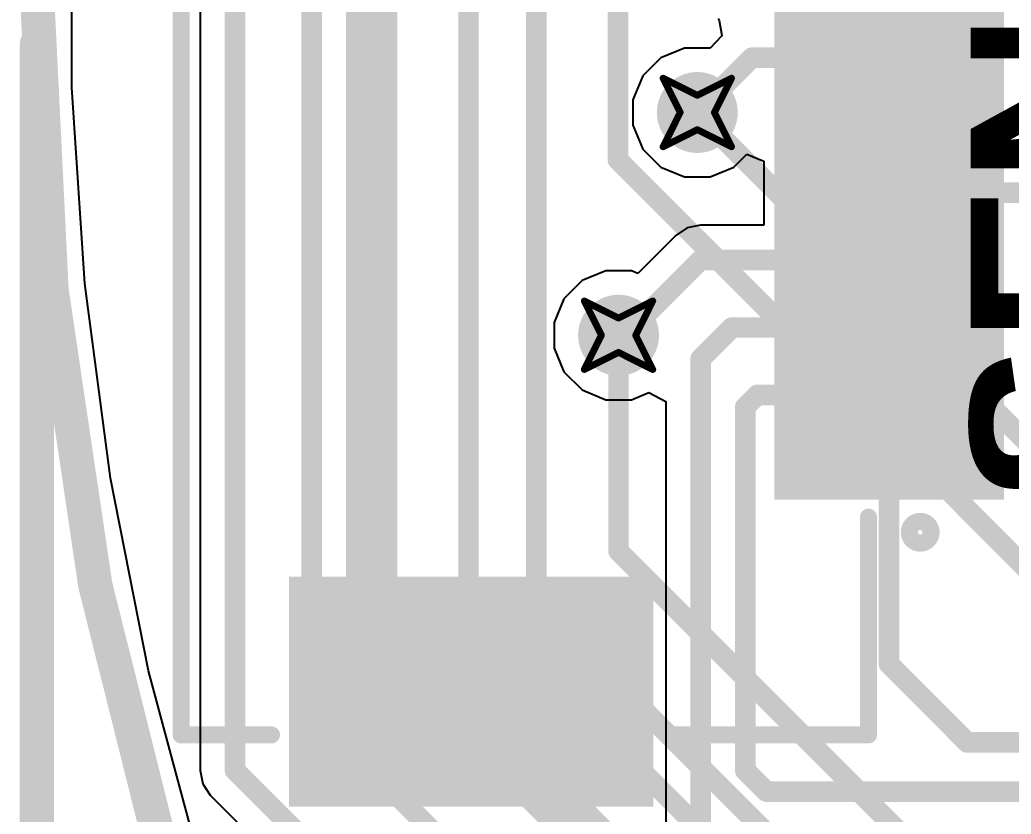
# Model space of a CAD drawing. Header units: inches. Extents: x -8 to 386, y -12 to 64.
# Drawn here: x -7.59 to -0.24, y 7.27 to 13.16 of the extents above; entities that cross this region are included whole.
import ezdxf

# ---------------------------------------------------------------- set-up
doc = ezdxf.new("R2010")
doc.units = ezdxf.units.IN
for name, color, linetype in [('Board_outline', 216, 'Continuous'), ('Bottom Layer', 5, 'Continuous'), ('Dimension', 6, 'Continuous'), ('Drill Drawing', 1, 'Continuous'), ('Top Layer', 1, 'Continuous'), ('Top Overlay', 2, 'Continuous'), ('Top Paste', 8, 'Continuous'), ('Top Solder', 216, 'Continuous'), ('Via Holes', 16, 'Continuous')]:
    doc.layers.add(name, color=color, linetype=linetype)
doc.styles.add('Arial_Bold', font='', dxfattribs={"height": 0.2})
doc.styles.get('Arial_Bold').set_extended_font_data('Arial', bold=True)

msp = doc.modelspace()

# ---------------------------------------------------------------- hatches: boundary and pattern name
at = {"layer": 'Bottom Layer'}
h = msp.add_hatch(color=5, dxfattribs=at)
edge = h.paths.add_edge_path()
edge.add_arc((-2.5654, 12.4714), 0.3, 0, 360)
h = msp.add_hatch(color=5, dxfattribs=at)
edge = h.paths.add_edge_path()
edge.add_arc((-3.1496, 10.8204), 0.3, 0, 360)
at = {"layer": 'Top Layer'}
for points in [[(-0.393, 13.0528), (-0.393, 12.7028), (-1.893, 12.7028), (-1.893, 13.0528)], [(-0.393, 12.5527), (-0.393, 12.2027), (-1.893, 12.2027), (-1.893, 12.5527)], [(-0.393, 12.0526), (-0.393, 11.7025), (-1.893, 11.7025), (-1.893, 12.0526)], [(-0.393, 11.5527), (-0.393, 11.2027), (-1.893, 11.2027), (-1.893, 11.5527)], [(-0.393, 11.0526), (-0.393, 10.7025), (-1.893, 10.7025), (-1.893, 11.0526)], [(-0.393, 10.5527), (-0.393, 10.2027), (-1.893, 10.2027), (-1.893, 10.5527)], [(-0.393, 10.0526), (-0.393, 9.7025), (-1.893, 9.7025), (-1.893, 10.0526)], [(-2.9931, 8.9278), (-2.9931, 7.4278), (-5.4931, 7.4278), (-5.4931, 8.9278)]]:
    msp.add_hatch(color=1, dxfattribs=at).paths.add_polyline_path(points)
h = msp.add_hatch(color=1, dxfattribs=at)
edge = h.paths.add_edge_path()
edge.add_arc((-2.5654, 12.4714), 0.3, 0, 360)
h = msp.add_hatch(color=1, dxfattribs=at)
edge = h.paths.add_edge_path()
edge.add_arc((-3.1496, 10.8204), 0.3, 0, 360)
at = {"layer": 'Top Paste'}
for points in [[(-0.393, 13.0528), (-0.393, 12.7028), (-1.893, 12.7028), (-1.893, 13.0528)], [(-0.393, 12.5527), (-0.393, 12.2027), (-1.893, 12.2027), (-1.893, 12.5527)], [(-0.393, 12.0526), (-0.393, 11.7025), (-1.893, 11.7025), (-1.893, 12.0526)], [(-0.393, 11.5527), (-0.393, 11.2027), (-1.893, 11.2027), (-1.893, 11.5527)], [(-0.393, 11.0526), (-0.393, 10.7025), (-1.893, 10.7025), (-1.893, 11.0526)], [(-0.393, 10.5527), (-0.393, 10.2027), (-1.893, 10.2027), (-1.893, 10.5527)], [(-0.393, 10.0526), (-0.393, 9.7025), (-1.893, 9.7025), (-1.893, 10.0526)], [(-2.9931, 8.9278), (-2.9931, 7.4278), (-5.4931, 7.4278), (-5.4931, 8.9278)]]:
    msp.add_hatch(color=8, dxfattribs=at).paths.add_polyline_path(points)
at = {"layer": 'Top Solder'}
for points in [[(-0.2914, 13.6543), (-0.2914, 13.1011), (-1.9946, 13.1011), (-1.9946, 13.6543)], [(-0.2914, 13.1544), (-0.2914, 12.6012), (-1.9946, 12.6012), (-1.9946, 13.1544)], [(-0.2914, 12.6543), (-0.2914, 12.1011), (-1.9946, 12.1011), (-1.9946, 12.6543)], [(-0.2914, 12.1542), (-0.2914, 11.6009), (-1.9946, 11.6009), (-1.9946, 12.1542)], [(-0.2914, 11.6543), (-0.2914, 11.1011), (-1.9946, 11.1011), (-1.9946, 11.6543)], [(-0.2914, 11.1542), (-0.2914, 10.6009), (-1.9946, 10.6009), (-1.9946, 11.1542)], [(-0.2914, 10.6543), (-0.2914, 10.1011), (-1.9946, 10.1011), (-1.9946, 10.6543)], [(-0.2914, 10.1542), (-0.2914, 9.6009), (-1.9946, 9.6009), (-1.9946, 10.1542)], [(-2.8915, 9.0294), (-2.8915, 7.3262), (-5.5947, 7.3262), (-5.5947, 9.0294)]]:
    msp.add_hatch(color=216, dxfattribs=at).paths.add_polyline_path(points)
at = {"layer": 'Via Holes'}
h = msp.add_hatch(color=7, dxfattribs=at)
edge = h.paths.add_edge_path()
edge.add_arc((-2.5654, 12.4714), 0.15, 0, 360)
h = msp.add_hatch(color=7, dxfattribs=at)
edge = h.paths.add_edge_path()
edge.add_arc((-3.1496, 10.8204), 0.15, 0, 360)

# ---------------------------------------------------------------- linework, layer by layer
at = {"layer": 'Board_outline'}
msp.add_lwpolyline([(37.5368, 13.3604, 0.254, 0.254, 1), (-7.4632, 13.3604, 0.254, 0.254, 1)], format="xyseb", close=True, dxfattribs=at)
at = {"layer": 'Bottom Layer'}
for p, q in [((-6.2534, 16.256), (-6.2534, 7.5946)), ((-7.2042, 12.6577), (-7.2042, 13.3858)), ((-7.109, 11.2046), (-7.2042, 12.6577)), ((-6.9189, 9.7609), (-7.109, 11.2046)), ((-6.6348, 8.3327), (-6.9189, 9.7609)), ((-6.2579, 6.9261), (-6.6348, 8.3327)), ((-6.2534, 7.5946), (-6.2337, 7.4955)), ((-6.2337, 7.4955), (-6.1775, 7.4115)), ((-6.1775, 7.4115), (-1.6668, 2.9007))]:
    msp.add_line(p, q, dxfattribs=at)
for points in [[(-5.9944, 7.5946, 0.1524, 0.1524, 0), (-5.9944, 16.256, 0.1524, 0.1524, 0)], [(-5.426, 8.0422, 0.1524, 0.1524, 0), (-5.426, 15.9862, 0.1524, 0.1524, 0)], [(-3.7592, 8.8392, 0.1524, 0.1524, 0), (-3.7592, 14.8844, 0.1524, 0.1524, 0)], [(-4.9815, 8.7153, 0.381, 0.381, 0), (-4.9815, 14.5262, 0.381, 0.381, 0)], [(-4.262, 8.875, 0.1524, 0.1524, 0), (-4.262, 14.1982, 0.1524, 0.1524, 0)], [(-3.154, 12.1202, 0.1524, 0.1524, 0), (-3.154, 13.6398, 0.1524, 0.1524, 0)], [(-2.5654, 12.4714, 0.1524, 0.1524, 0), (0.1016, 9.8044, 0.1524, 0.1524, 0)], [(-3.154, 12.1202, 0.1524, 0.1524, 0), (0.1016, 8.8646, 0.1524, 0.1524, 0)], [(-3.1496, 9.2202, 0.1524, 0.1524, 0), (-3.1496, 10.8204, 0.1524, 0.1524, 0)], [(-3.1496, 9.2202, 0.1524, 0.1524, 0), (1.7526, 4.318, 0.1524, 0.1524, 0)], [(-4.9815, 8.7153, 0.381, 0.381, 0), (-0.9635, 4.6973, 0.381, 0.381, 0)], [(-4.262, 8.875, 0.1524, 0.1524, 0), (1.9206, 2.6924, 0.1524, 0.1524, 0)], [(-3.7592, 8.8392, 0.1524, 0.1524, 0), (2.0574, 3.0226, 0.1524, 0.1524, 0)], [(-5.426, 8.0422, 0.1524, 0.1524, 0), (-0.8908, 3.507, 0.1524, 0.1524, 0)], [(-5.9944, 7.5946, 0.1524, 0.1524, 0), (-1.1938, 2.794, 0.1524, 0.1524, 0)]]:
    msp.add_lwpolyline(points, format="xyseb", dxfattribs=at)
for points in [[(-2.6035, 12.4714, 0.0762, 0.0762, 1), (-2.5273, 12.4714, 0.0762, 0.0762, 1)], [(-3.1921, 12.1202, 0.0762, 0.0762, 1), (-3.1159, 12.1202, 0.0762, 0.0762, 1)], [(-3.1921, 12.1202, 0.0762, 0.0762, 1), (-3.1159, 12.1202, 0.0762, 0.0762, 1)], [(-3.1877, 10.8204, 0.0762, 0.0762, 1), (-3.1115, 10.8204, 0.0762, 0.0762, 1)], [(-3.1877, 9.2202, 0.0762, 0.0762, 1), (-3.1115, 9.2202, 0.0762, 0.0762, 1)], [(-3.1877, 9.2202, 0.0762, 0.0762, 1), (-3.1115, 9.2202, 0.0762, 0.0762, 1)], [(-5.0767, 8.7153, 0.1905, 0.1905, 1), (-4.8862, 8.7153, 0.1905, 0.1905, 1)], [(-5.0767, 8.7153, 0.1905, 0.1905, 1), (-4.8862, 8.7153, 0.1905, 0.1905, 1)], [(-4.3001, 8.875, 0.0762, 0.0762, 1), (-4.2239, 8.875, 0.0762, 0.0762, 1)], [(-4.3001, 8.875, 0.0762, 0.0762, 1), (-4.2239, 8.875, 0.0762, 0.0762, 1)], [(-3.7973, 8.8392, 0.0762, 0.0762, 1), (-3.7211, 8.8392, 0.0762, 0.0762, 1)], [(-3.7973, 8.8392, 0.0762, 0.0762, 1), (-3.7211, 8.8392, 0.0762, 0.0762, 1)], [(-5.4641, 8.0422, 0.0762, 0.0762, 1), (-5.3879, 8.0422, 0.0762, 0.0762, 1)], [(-5.4641, 8.0422, 0.0762, 0.0762, 1), (-5.3879, 8.0422, 0.0762, 0.0762, 1)], [(-6.0325, 7.5946, 0.0762, 0.0762, 1), (-5.9563, 7.5946, 0.0762, 0.0762, 1)], [(-6.0325, 7.5946, 0.0762, 0.0762, 1), (-5.9563, 7.5946, 0.0762, 0.0762, 1)]]:
    msp.add_lwpolyline(points, format="xyseb", close=True, dxfattribs=at)
at = {"layer": 'Dimension'}
msp.add_lwpolyline([(-7.4632, -10.922, 0.254, 0.254, 0), (-7.4632, 12.9794, 0.254, 0.254, 0)], format="xyseb", dxfattribs=at)
msp.add_lwpolyline([(-7.5267, 12.9794, 0.127, 0.127, 1), (-7.3997, 12.9794, 0.127, 0.127, 1)], format="xyseb", close=True, dxfattribs=at)
at = {"layer": 'Drill Drawing'}
for points in [[(-2.8194, 12.7254, 0.0508, 0.0508, 0), (-2.5654, 12.5984, 0.0508, 0.0508, 0)], [(-2.8194, 12.7254, 0.0508, 0.0508, 0), (-2.6924, 12.4714, 0.0508, 0.0508, 0)], [(-2.5654, 12.5984, 0.0508, 0.0508, 0), (-2.3114, 12.7254, 0.0508, 0.0508, 0)], [(-2.4384, 12.4714, 0.0508, 0.0508, 0), (-2.3114, 12.7254, 0.0508, 0.0508, 0)], [(-2.8194, 12.2174, 0.0508, 0.0508, 0), (-2.6924, 12.4714, 0.0508, 0.0508, 0)], [(-2.4384, 12.4714, 0.0508, 0.0508, 0), (-2.3114, 12.2174, 0.0508, 0.0508, 0)], [(-2.8194, 12.2174, 0.0508, 0.0508, 0), (-2.5654, 12.3444, 0.0508, 0.0508, 0)], [(-2.5654, 12.3444, 0.0508, 0.0508, 0), (-2.3114, 12.2174, 0.0508, 0.0508, 0)], [(-3.4036, 11.0744, 0.0508, 0.0508, 0), (-3.1496, 10.9474, 0.0508, 0.0508, 0)], [(-3.4036, 11.0744, 0.0508, 0.0508, 0), (-3.2766, 10.8204, 0.0508, 0.0508, 0)], [(-3.1496, 10.9474, 0.0508, 0.0508, 0), (-2.8956, 11.0744, 0.0508, 0.0508, 0)], [(-3.0226, 10.8204, 0.0508, 0.0508, 0), (-2.8956, 11.0744, 0.0508, 0.0508, 0)], [(-3.4036, 10.5664, 0.0508, 0.0508, 0), (-3.2766, 10.8204, 0.0508, 0.0508, 0)], [(-3.0226, 10.8204, 0.0508, 0.0508, 0), (-2.8956, 10.5664, 0.0508, 0.0508, 0)], [(-3.4036, 10.5664, 0.0508, 0.0508, 0), (-3.1496, 10.6934, 0.0508, 0.0508, 0)], [(-3.1496, 10.6934, 0.0508, 0.0508, 0), (-2.8956, 10.5664, 0.0508, 0.0508, 0)]]:
    msp.add_lwpolyline(points, format="xyseb", dxfattribs=at)
for points in [[(-2.8321, 12.7254, 0.0254, 0.0254, 1), (-2.8067, 12.7254, 0.0254, 0.0254, 1)], [(-2.8321, 12.7254, 0.0254, 0.0254, 1), (-2.8067, 12.7254, 0.0254, 0.0254, 1)], [(-2.3241, 12.7254, 0.0254, 0.0254, 1), (-2.2987, 12.7254, 0.0254, 0.0254, 1)], [(-2.3241, 12.7254, 0.0254, 0.0254, 1), (-2.2987, 12.7254, 0.0254, 0.0254, 1)], [(-2.5781, 12.5984, 0.0254, 0.0254, 1), (-2.5527, 12.5984, 0.0254, 0.0254, 1)], [(-2.5781, 12.5984, 0.0254, 0.0254, 1), (-2.5527, 12.5984, 0.0254, 0.0254, 1)], [(-2.7051, 12.4714, 0.0254, 0.0254, 1), (-2.6797, 12.4714, 0.0254, 0.0254, 1)], [(-2.7051, 12.4714, 0.0254, 0.0254, 1), (-2.6797, 12.4714, 0.0254, 0.0254, 1)], [(-2.4511, 12.4714, 0.0254, 0.0254, 1), (-2.4257, 12.4714, 0.0254, 0.0254, 1)], [(-2.4511, 12.4714, 0.0254, 0.0254, 1), (-2.4257, 12.4714, 0.0254, 0.0254, 1)], [(-2.5781, 12.3444, 0.0254, 0.0254, 1), (-2.5527, 12.3444, 0.0254, 0.0254, 1)], [(-2.5781, 12.3444, 0.0254, 0.0254, 1), (-2.5527, 12.3444, 0.0254, 0.0254, 1)], [(-2.8321, 12.2174, 0.0254, 0.0254, 1), (-2.8067, 12.2174, 0.0254, 0.0254, 1)], [(-2.8321, 12.2174, 0.0254, 0.0254, 1), (-2.8067, 12.2174, 0.0254, 0.0254, 1)], [(-2.3241, 12.2174, 0.0254, 0.0254, 1), (-2.2987, 12.2174, 0.0254, 0.0254, 1)], [(-2.3241, 12.2174, 0.0254, 0.0254, 1), (-2.2987, 12.2174, 0.0254, 0.0254, 1)], [(-3.4163, 11.0744, 0.0254, 0.0254, 1), (-3.3909, 11.0744, 0.0254, 0.0254, 1)], [(-3.4163, 11.0744, 0.0254, 0.0254, 1), (-3.3909, 11.0744, 0.0254, 0.0254, 1)], [(-2.9083, 11.0744, 0.0254, 0.0254, 1), (-2.8829, 11.0744, 0.0254, 0.0254, 1)], [(-2.9083, 11.0744, 0.0254, 0.0254, 1), (-2.8829, 11.0744, 0.0254, 0.0254, 1)], [(-3.1623, 10.9474, 0.0254, 0.0254, 1), (-3.1369, 10.9474, 0.0254, 0.0254, 1)], [(-3.1623, 10.9474, 0.0254, 0.0254, 1), (-3.1369, 10.9474, 0.0254, 0.0254, 1)], [(-3.2893, 10.8204, 0.0254, 0.0254, 1), (-3.2639, 10.8204, 0.0254, 0.0254, 1)], [(-3.2893, 10.8204, 0.0254, 0.0254, 1), (-3.2639, 10.8204, 0.0254, 0.0254, 1)], [(-3.0353, 10.8204, 0.0254, 0.0254, 1), (-3.0099, 10.8204, 0.0254, 0.0254, 1)], [(-3.0353, 10.8204, 0.0254, 0.0254, 1), (-3.0099, 10.8204, 0.0254, 0.0254, 1)], [(-3.1623, 10.6934, 0.0254, 0.0254, 1), (-3.1369, 10.6934, 0.0254, 0.0254, 1)], [(-3.1623, 10.6934, 0.0254, 0.0254, 1), (-3.1369, 10.6934, 0.0254, 0.0254, 1)], [(-3.4163, 10.5664, 0.0254, 0.0254, 1), (-3.3909, 10.5664, 0.0254, 0.0254, 1)], [(-3.4163, 10.5664, 0.0254, 0.0254, 1), (-3.3909, 10.5664, 0.0254, 0.0254, 1)], [(-2.9083, 10.5664, 0.0254, 0.0254, 1), (-2.8829, 10.5664, 0.0254, 0.0254, 1)], [(-2.9083, 10.5664, 0.0254, 0.0254, 1), (-2.8829, 10.5664, 0.0254, 0.0254, 1)]]:
    msp.add_lwpolyline(points, format="xyseb", close=True, dxfattribs=at)
at = {"layer": 'Top Layer'}
for p, q in [((-7.2042, 12.6577), (-7.2042, 13.3858)), ((-2.411, 13.1677), (-2.402, 13.1537)), ((-2.402, 13.1537), (-2.3846, 13.0417)), ((-2.3854, 13.037), (-2.4704, 12.9492)), ((-2.3846, 13.0417), (-2.3854, 13.037)), ((-2.6604, 12.9492), (-2.8361, 12.8765)), ((-2.4704, 12.9492), (-2.6604, 12.9492)), ((-2.8361, 12.8765), (-2.9705, 12.7421)), ((-2.9705, 12.7421), (-3.0432, 12.5664)), ((-7.109, 11.2046), (-7.2042, 12.6577)), ((-3.0432, 12.5664), (-3.0432, 12.3764)), ((-3.0432, 12.3764), (-2.9705, 12.2007)), ((-2.9705, 12.2007), (-2.8361, 12.0663)), ((-2.2947, 12.0663), (-2.1978, 12.1633)), ((-2.1978, 12.1633), (-2.0708, 12.1107)), ((-2.8361, 12.0663), (-2.6604, 11.9936)), ((-2.4704, 11.9936), (-2.2947, 12.0663)), ((-2.0708, 12.1107), (-2.0708, 11.6367)), ((-2.6604, 11.9936), (-2.4704, 11.9936)), ((-2.5415, 11.6367), (-2.6406, 11.6169)), ((-2.0708, 11.6367), (-2.5415, 11.6367)), ((-2.7246, 11.5608), (-3.007, 11.2785)), ((-2.6406, 11.6169), (-2.7246, 11.5608)), ((-3.2446, 11.2982), (-3.4203, 11.2255)), ((-3.0546, 11.2982), (-3.2446, 11.2982)), ((-3.007, 11.2785), (-3.0546, 11.2982)), ((-6.9189, 9.7609), (-7.109, 11.2046)), ((-3.4203, 11.2255), (-3.5547, 11.0911)), ((-3.5547, 11.0911), (-3.6274, 10.9154)), ((-3.6274, 10.9154), (-3.6274, 10.7254)), ((-3.6274, 10.7254), (-3.5547, 10.5497)), ((-3.5547, 10.5497), (-3.4203, 10.4153)), ((-3.4203, 10.4153), (-3.2446, 10.3426)), ((-3.0546, 10.3426), (-2.926, 10.3959)), ((-2.926, 10.3959), (-2.799, 10.3294)), ((-3.2446, 10.3426), (-3.0546, 10.3426)), ((-2.799, 10.3294), (-2.799, 7.0993)), ((-6.6348, 8.3327), (-6.9189, 9.7609)), ((-6.2579, 6.9261), (-6.6348, 8.3327))]:
    msp.add_line(p, q, dxfattribs=at)
for points in [[(-2.5654, 12.4714, 0.1524, 0.1524, 0), (-2.159, 12.8778, 0.1524, 0.1524, 0)], [(-2.159, 12.8778, 0.1524, 0.1524, 0), (-1.143, 12.8778, 0.1524, 0.1524, 0)], [(-1.143, 12.3777, 0.1524, 0.1524, 0), (-0.1445, 12.3777, 0.1524, 0.1524, 0)], [(-1.143, 11.8775, 0.1524, 0.1524, 0), (-0.0411, 11.8775, 0.1524, 0.1524, 0)], [(-3.1242, 10.795, 0.1524, 0.1524, 0), (-2.5415, 11.3777, 0.1524, 0.1524, 0)], [(-2.5415, 11.3777, 0.1524, 0.1524, 0), (-1.143, 11.3777, 0.1524, 0.1524, 0)], [(-3.1496, 10.8204, 0.1524, 0.1524, 0), (-3.1242, 10.795, 0.1524, 0.1524, 0)], [(-2.54, 10.6458, 0.1524, 0.1524, 0), (-2.3082, 10.8775, 0.1524, 0.1524, 0)], [(-2.3082, 10.8775, 0.1524, 0.1524, 0), (-1.143, 10.8775, 0.1524, 0.1524, 0)], [(-2.54, 7.0993, 0.1524, 0.1524, 0), (-2.54, 10.6458, 0.1524, 0.1524, 0)], [(-2.2098, 10.2884, 0.1524, 0.1524, 0), (-2.1205, 10.3777, 0.1524, 0.1524, 0)], [(-2.1205, 10.3777, 0.1524, 0.1524, 0), (-1.143, 10.3777, 0.1524, 0.1524, 0)], [(-2.2098, 7.5946, 0.1524, 0.1524, 0), (-2.2098, 10.2884, 0.1524, 0.1524, 0)], [(-1.143, 8.382, 0.1524, 0.1524, 0), (-1.143, 9.8776, 0.1524, 0.1524, 0)], [(-1.143, 8.382, 0.1524, 0.1524, 0), (-0.5628, 7.8018, 0.1524, 0.1524, 0)], [(-0.5628, 7.8018, 0.1524, 0.1524, 0), (3.947, 7.8018, 0.1524, 0.1524, 0)], [(-2.2098, 7.5946, 0.1524, 0.1524, 0), (-2.0526, 7.4374, 0.1524, 0.1524, 0)], [(-2.0526, 7.4374, 0.1524, 0.1524, 0), (2.5409, 7.4374, 0.1524, 0.1524, 0)]]:
    msp.add_lwpolyline(points, format="xyseb", dxfattribs=at)
for points in [[(-2.1971, 12.8778, 0.0762, 0.0762, 1), (-2.1209, 12.8778, 0.0762, 0.0762, 1)], [(-2.1971, 12.8778, 0.0762, 0.0762, 1), (-2.1209, 12.8778, 0.0762, 0.0762, 1)], [(-1.1811, 12.8778, 0.0762, 0.0762, 1), (-1.1049, 12.8778, 0.0762, 0.0762, 1)], [(-2.6035, 12.4714, 0.0762, 0.0762, 1), (-2.5273, 12.4714, 0.0762, 0.0762, 1)], [(-1.1811, 12.3777, 0.0762, 0.0762, 1), (-1.1049, 12.3777, 0.0762, 0.0762, 1)], [(-1.1811, 11.8775, 0.0762, 0.0762, 1), (-1.1049, 11.8775, 0.0762, 0.0762, 1)], [(-2.5796, 11.3777, 0.0762, 0.0762, 1), (-2.5034, 11.3777, 0.0762, 0.0762, 1)], [(-2.5796, 11.3777, 0.0762, 0.0762, 1), (-2.5034, 11.3777, 0.0762, 0.0762, 1)], [(-1.1811, 11.3777, 0.0762, 0.0762, 1), (-1.1049, 11.3777, 0.0762, 0.0762, 1)], [(-3.1877, 10.8204, 0.0762, 0.0762, 1), (-3.1115, 10.8204, 0.0762, 0.0762, 1)], [(-2.3463, 10.8775, 0.0762, 0.0762, 1), (-2.2701, 10.8775, 0.0762, 0.0762, 1)], [(-2.3463, 10.8775, 0.0762, 0.0762, 1), (-2.2701, 10.8775, 0.0762, 0.0762, 1)], [(-1.1811, 10.8775, 0.0762, 0.0762, 1), (-1.1049, 10.8775, 0.0762, 0.0762, 1)], [(-3.1623, 10.795, 0.0762, 0.0762, 1), (-3.0861, 10.795, 0.0762, 0.0762, 1)], [(-3.1623, 10.795, 0.0762, 0.0762, 1), (-3.0861, 10.795, 0.0762, 0.0762, 1)], [(-2.5781, 10.6458, 0.0762, 0.0762, 1), (-2.5019, 10.6458, 0.0762, 0.0762, 1)], [(-2.5781, 10.6458, 0.0762, 0.0762, 1), (-2.5019, 10.6458, 0.0762, 0.0762, 1)], [(-2.1586, 10.3777, 0.0762, 0.0762, 1), (-2.0824, 10.3777, 0.0762, 0.0762, 1)], [(-2.1586, 10.3777, 0.0762, 0.0762, 1), (-2.0824, 10.3777, 0.0762, 0.0762, 1)], [(-1.1811, 10.3777, 0.0762, 0.0762, 1), (-1.1049, 10.3777, 0.0762, 0.0762, 1)], [(-2.2479, 10.2884, 0.0762, 0.0762, 1), (-2.1717, 10.2884, 0.0762, 0.0762, 1)], [(-2.2479, 10.2884, 0.0762, 0.0762, 1), (-2.1717, 10.2884, 0.0762, 0.0762, 1)], [(-1.1811, 9.8776, 0.0762, 0.0762, 1), (-1.1049, 9.8776, 0.0762, 0.0762, 1)], [(-1.1811, 8.382, 0.0762, 0.0762, 1), (-1.1049, 8.382, 0.0762, 0.0762, 1)], [(-1.1811, 8.382, 0.0762, 0.0762, 1), (-1.1049, 8.382, 0.0762, 0.0762, 1)], [(-0.6009, 7.8018, 0.0762, 0.0762, 1), (-0.5247, 7.8018, 0.0762, 0.0762, 1)], [(-0.6009, 7.8018, 0.0762, 0.0762, 1), (-0.5247, 7.8018, 0.0762, 0.0762, 1)], [(-2.2479, 7.5946, 0.0762, 0.0762, 1), (-2.1717, 7.5946, 0.0762, 0.0762, 1)], [(-2.2479, 7.5946, 0.0762, 0.0762, 1), (-2.1717, 7.5946, 0.0762, 0.0762, 1)], [(-2.0907, 7.4374, 0.0762, 0.0762, 1), (-2.0145, 7.4374, 0.0762, 0.0762, 1)], [(-2.0907, 7.4374, 0.0762, 0.0762, 1), (-2.0145, 7.4374, 0.0762, 0.0762, 1)]]:
    msp.add_lwpolyline(points, format="xyseb", close=True, dxfattribs=at)
at = {"layer": 'Top Overlay'}
for points in [[(-6.393, 7.8577, 0.127, 0.127, 0), (-6.393, 18.8977, 0.127, 0.127, 0)], [(-1.296, 7.8577, 0.127, 0.127, 0), (-1.296, 9.4715, 0.127, 0.127, 0)], [(-6.393, 7.8577, 0.127, 0.127, 0), (-5.7241, 7.8577, 0.127, 0.127, 0)], [(-2.7618, 7.8577, 0.127, 0.127, 0), (-1.296, 7.8577, 0.127, 0.127, 0)]]:
    msp.add_lwpolyline(points, format="xyseb", dxfattribs=at)
for points in [[(-1.3277, 9.4715, 0.0635, 0.0635, 1), (-1.2642, 9.4715, 0.0635, 0.0635, 1)], [(-0.8317, 9.3598, 0.127, 0.127, 1), (-0.9923, 9.3598, 0.127, 0.127, 1)], [(-1.0241, 9.3598, 0.0635, 0.0635, 1), (-0.9606, 9.3598, 0.0635, 0.0635, 1)], [(-0.8634, 9.3598, 0.0635, 0.0635, 1), (-0.7999, 9.3598, 0.0635, 0.0635, 1)], [(-6.4247, 7.8577, 0.0635, 0.0635, 1), (-6.3612, 7.8577, 0.0635, 0.0635, 1)], [(-6.4247, 7.8577, 0.0635, 0.0635, 1), (-6.3612, 7.8577, 0.0635, 0.0635, 1)], [(-5.7559, 7.8577, 0.0635, 0.0635, 1), (-5.6924, 7.8577, 0.0635, 0.0635, 1)], [(-2.7936, 7.8577, 0.0635, 0.0635, 1), (-2.7301, 7.8577, 0.0635, 0.0635, 1)], [(-1.3277, 7.8577, 0.0635, 0.0635, 1), (-1.2642, 7.8577, 0.0635, 0.0635, 1)], [(-1.3277, 7.8577, 0.0635, 0.0635, 1), (-1.2642, 7.8577, 0.0635, 0.0635, 1)]]:
    msp.add_lwpolyline(points, format="xyseb", close=True, dxfattribs=at)

# ---------------------------------------------------------------- texts
at = {"layer": 'Top Overlay', "style": 'Arial_Bold'}
msp.add_text('SENSOR', height=1.27, rotation=90, dxfattribs=at).set_placement((0.732, 9.5723))

doc.saveas('drawing.dxf')
